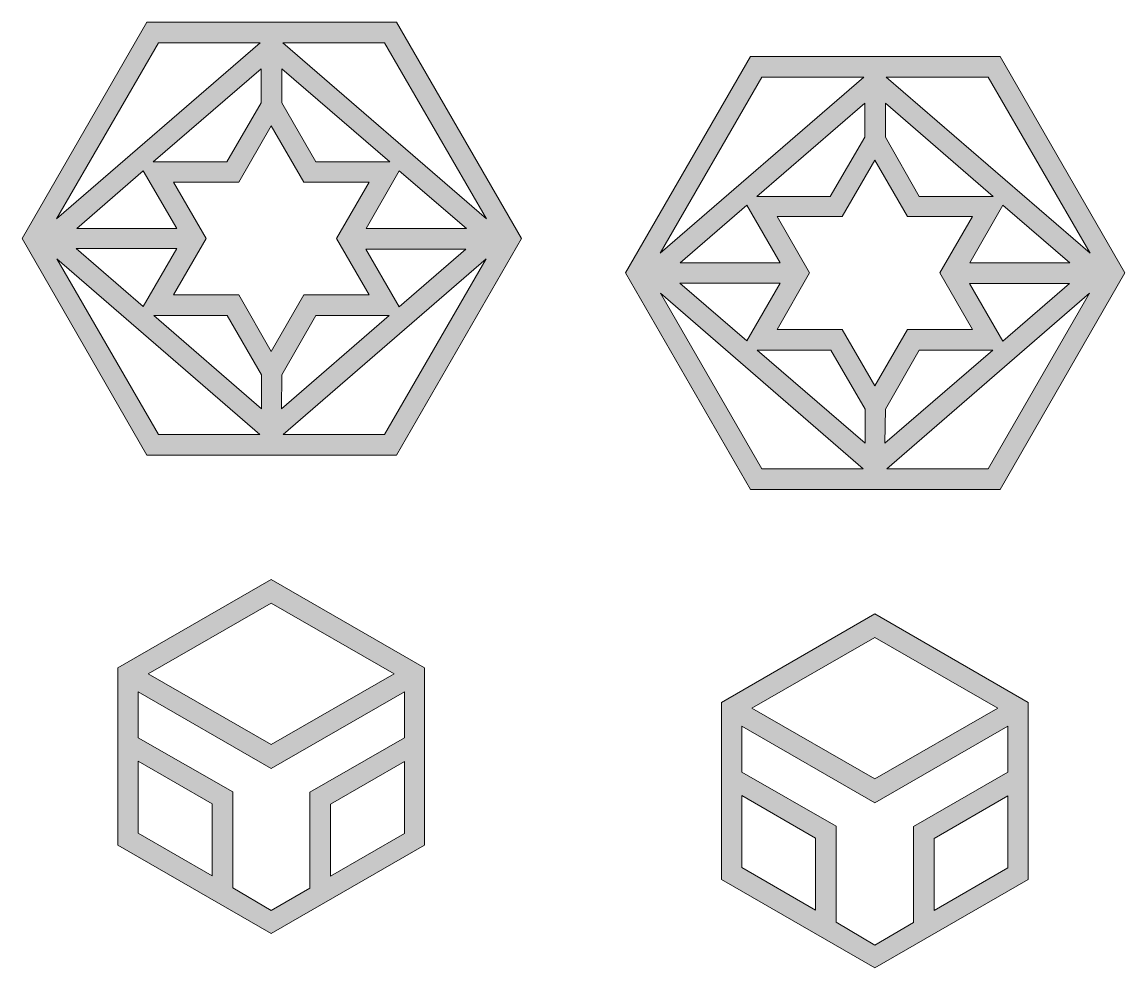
# Model space of a CAD drawing. Header units: millimetres. Extents: x -141 to 330, y -120 to 328.
# Drawn here: x 104.4 to 189.2, y 214.8 to 287.6 of the extents above; entities that cross this region are included whole.
import ezdxf

# ---------------------------------------------------------------- set-up
doc = ezdxf.new("R2010")
doc.units = ezdxf.units.MM
doc.header["$MEASUREMENT"] = 0
doc.layers.add('Layer 1', color=7, linetype='Continuous', lineweight=0)

msp = doc.modelspace()

# ---------------------------------------------------------------- hatches: boundary and pattern name
at = {"layer": 'Layer 1', "true_color": 0x231f20, "transparency": 33554687}
h = msp.add_hatch(color=250, dxfattribs=at)
h.dxf.hatch_style = 2
edge = h.paths.add_edge_path()
edge.add_spline(control_points=[(132.256, 255.87), (132.256, 255.87), (124.46, 255.87), (124.46, 255.87), (124.46, 255.87), (140.053, 269.381), (140.053, 269.381), (140.053, 269.381), (132.256, 255.87), (132.256, 255.87)], knot_values=[0, 0, 0, 0, 1, 1, 1, 2, 2, 2, 3, 3, 3, 3], degree=3, periodic=0)
edge = h.paths.add_edge_path()
edge.add_spline(control_points=[(107.068, 269.381), (107.068, 269.381), (122.661, 255.87), (122.661, 255.87), (122.661, 255.87), (114.864, 255.87), (114.864, 255.87), (114.864, 255.87), (107.068, 269.381), (107.068, 269.381)], knot_values=[0, 0, 0, 0, 1, 1, 1, 2, 2, 2, 3, 3, 3, 3], degree=3, periodic=0)
edge = h.paths.add_edge_path()
edge.add_spline(control_points=[(114.864, 285.997), (114.864, 285.997), (122.696, 285.997), (122.696, 285.997), (122.696, 285.997), (107.033, 272.45), (107.033, 272.45), (107.033, 272.45), (114.864, 285.997), (114.864, 285.997)], knot_values=[0, 0, 0, 0, 1, 1, 1, 2, 2, 2, 3, 3, 3, 3], degree=3, periodic=0)
edge = h.paths.add_edge_path()
edge.add_spline(control_points=[(140.088, 272.45), (140.088, 272.45), (124.425, 285.997), (124.425, 285.997), (124.425, 285.997), (132.256, 285.997), (132.256, 285.997), (132.256, 285.997), (140.088, 272.45), (140.088, 272.45)], knot_values=[0, 0, 0, 0, 1, 1, 1, 2, 2, 2, 3, 3, 3, 3], degree=3, periodic=0)
edge = h.paths.add_edge_path()
edge.add_spline(control_points=[(133.385, 265.677), (133.385, 265.677), (133.103, 266.171), (133.103, 266.171), (133.103, 266.171), (130.81, 270.122), (130.81, 270.122), (130.81, 270.122), (138.501, 270.122), (138.501, 270.122), (138.501, 270.122), (133.385, 265.677), (133.385, 265.677)], knot_values=[0, 0, 0, 0, 1, 1, 1, 2, 2, 2, 3, 3, 3, 4, 4, 4, 4], degree=3, periodic=0)
edge = h.paths.add_edge_path()
edge.add_spline(control_points=[(124.354, 260.456), (124.354, 260.456), (126.965, 265.007), (126.965, 265.007), (126.965, 265.007), (132.609, 265.007), (132.609, 265.007), (132.609, 265.007), (124.319, 257.845), (124.319, 257.845), (124.319, 257.845), (124.354, 260.456), (124.354, 260.456)], knot_values=[0, 0, 0, 0, 1, 1, 1, 2, 2, 2, 3, 3, 3, 4, 4, 4, 4], degree=3, periodic=0)
edge = h.paths.add_edge_path()
edge.add_spline(control_points=[(120.156, 265.007), (120.156, 265.007), (122.802, 260.456), (122.802, 260.456), (122.802, 260.456), (122.802, 257.845), (122.802, 257.845), (122.802, 257.845), (114.512, 265.007), (114.512, 265.007), (114.512, 265.007), (120.156, 265.007), (120.156, 265.007)], knot_values=[0, 0, 0, 0, 1, 1, 1, 2, 2, 2, 3, 3, 3, 4, 4, 4, 4], degree=3, periodic=0)
edge = h.paths.add_edge_path()
edge.add_spline(control_points=[(116.276, 270.157), (116.276, 270.157), (113.7, 265.712), (113.7, 265.712), (113.7, 265.712), (108.55, 270.157), (108.55, 270.157), (108.55, 270.157), (116.276, 270.157), (116.276, 270.157)], knot_values=[0, 0, 0, 0, 1, 1, 1, 2, 2, 2, 3, 3, 3, 3], degree=3, periodic=0)
edge = h.paths.add_edge_path()
edge.add_spline(control_points=[(113.7, 276.154), (113.7, 276.154), (116.276, 271.709), (116.276, 271.709), (116.276, 271.709), (108.585, 271.709), (108.585, 271.709), (108.585, 271.709), (113.7, 276.154), (113.7, 276.154)], knot_values=[0, 0, 0, 0, 1, 1, 1, 2, 2, 2, 3, 3, 3, 3], degree=3, periodic=0)
edge = h.paths.add_edge_path()
edge.add_spline(control_points=[(122.767, 281.376), (122.767, 281.376), (120.121, 276.825), (120.121, 276.825), (120.121, 276.825), (114.476, 276.825), (114.476, 276.825), (114.476, 276.825), (122.767, 283.986), (122.767, 283.986), (122.767, 283.986), (122.767, 281.376), (122.767, 281.376)], knot_values=[0, 0, 0, 0, 1, 1, 1, 2, 2, 2, 3, 3, 3, 4, 4, 4, 4], degree=3, periodic=0)
edge = h.paths.add_edge_path()
edge.add_spline(control_points=[(126.965, 276.825), (126.965, 276.825), (124.354, 281.376), (124.354, 281.376), (124.354, 281.376), (124.354, 283.986), (124.354, 283.986), (124.354, 283.986), (132.644, 276.825), (132.644, 276.825), (132.644, 276.825), (126.965, 276.825), (126.965, 276.825)], knot_values=[0, 0, 0, 0, 1, 1, 1, 2, 2, 2, 3, 3, 3, 4, 4, 4, 4], degree=3, periodic=0)
edge = h.paths.add_edge_path()
edge.add_spline(control_points=[(133.385, 276.154), (133.385, 276.154), (138.536, 271.709), (138.536, 271.709), (138.536, 271.709), (130.845, 271.709), (130.845, 271.709), (130.845, 271.709), (133.385, 276.154), (133.385, 276.154)], knot_values=[0, 0, 0, 0, 1, 1, 1, 2, 2, 2, 3, 3, 3, 3], degree=3, periodic=0)
edge = h.paths.add_edge_path()
edge.add_spline(control_points=[(123.543, 262.255), (123.543, 262.255), (121.038, 266.594), (121.038, 266.594), (121.038, 266.594), (116.029, 266.594), (116.029, 266.594), (116.029, 266.594), (118.533, 270.933), (118.533, 270.933), (118.533, 270.933), (116.029, 275.272), (116.029, 275.272), (116.029, 275.272), (121.038, 275.272), (121.038, 275.272), (121.038, 275.272), (123.543, 279.612), (123.543, 279.612), (123.543, 279.612), (126.048, 275.272), (126.048, 275.272), (126.048, 275.272), (131.057, 275.272), (131.057, 275.272), (131.057, 275.272), (128.552, 270.933), (128.552, 270.933), (128.552, 270.933), (131.057, 266.594), (131.057, 266.594), (131.057, 266.594), (126.048, 266.594), (126.048, 266.594), (126.048, 266.594), (123.543, 262.255), (123.543, 262.255)], knot_values=[0, 0, 0, 0, 1, 1, 1, 2, 2, 2, 3, 3, 3, 4, 4, 4, 5, 5, 5, 6, 6, 6, 7, 7, 7, 8, 8, 8, 9, 9, 9, 10, 10, 10, 11, 11, 11, 12, 12, 12, 12], degree=3, periodic=0)
edge = h.paths.add_edge_path()
edge.add_spline(control_points=[(133.174, 287.584), (133.174, 287.584), (113.982, 287.584), (113.982, 287.584), (113.982, 287.584), (104.387, 270.933), (104.387, 270.933), (104.387, 270.933), (113.982, 254.282), (113.982, 254.282), (113.982, 254.282), (133.174, 254.282), (133.174, 254.282), (133.174, 254.282), (142.769, 270.933), (142.769, 270.933), (142.769, 270.933), (133.174, 287.584), (133.174, 287.584)], knot_values=[0, 0, 0, 0, 1, 1, 1, 2, 2, 2, 3, 3, 3, 4, 4, 4, 5, 5, 5, 6, 6, 6, 6], degree=3, periodic=0)
h = msp.add_hatch(color=250, dxfattribs=at)
h.dxf.hatch_style = 2
edge = h.paths.add_edge_path()
edge.add_spline(control_points=[(178.647, 253.224), (178.647, 253.224), (170.85, 253.224), (170.85, 253.224), (170.85, 253.224), (186.443, 266.735), (186.443, 266.735), (186.443, 266.735), (178.647, 253.224), (178.647, 253.224)], knot_values=[0, 0, 0, 0, 1, 1, 1, 2, 2, 2, 3, 3, 3, 3], degree=3, periodic=0)
edge = h.paths.add_edge_path()
edge.add_spline(control_points=[(153.458, 266.735), (153.458, 266.735), (169.051, 253.224), (169.051, 253.224), (169.051, 253.224), (161.255, 253.224), (161.255, 253.224), (161.255, 253.224), (153.458, 266.735), (153.458, 266.735)], knot_values=[0, 0, 0, 0, 1, 1, 1, 2, 2, 2, 3, 3, 3, 3], degree=3, periodic=0)
edge = h.paths.add_edge_path()
edge.add_spline(control_points=[(161.255, 283.351), (161.255, 283.351), (169.086, 283.351), (169.086, 283.351), (169.086, 283.351), (153.423, 269.804), (153.423, 269.804), (153.423, 269.804), (161.255, 283.351), (161.255, 283.351)], knot_values=[0, 0, 0, 0, 1, 1, 1, 2, 2, 2, 3, 3, 3, 3], degree=3, periodic=0)
edge = h.paths.add_edge_path()
edge.add_spline(control_points=[(186.478, 269.804), (186.478, 269.804), (170.815, 283.351), (170.815, 283.351), (170.815, 283.351), (178.647, 283.351), (178.647, 283.351), (178.647, 283.351), (186.478, 269.804), (186.478, 269.804)], knot_values=[0, 0, 0, 0, 1, 1, 1, 2, 2, 2, 3, 3, 3, 3], degree=3, periodic=0)
edge = h.paths.add_edge_path()
edge.add_spline(control_points=[(179.776, 263.031), (179.776, 263.031), (179.493, 263.525), (179.493, 263.525), (179.493, 263.525), (177.2, 267.476), (177.2, 267.476), (177.2, 267.476), (184.891, 267.476), (184.891, 267.476), (184.891, 267.476), (179.776, 263.031), (179.776, 263.031)], knot_values=[0, 0, 0, 0, 1, 1, 1, 2, 2, 2, 3, 3, 3, 4, 4, 4, 4], degree=3, periodic=0)
edge = h.paths.add_edge_path()
edge.add_spline(control_points=[(170.744, 257.81), (170.744, 257.81), (173.355, 262.361), (173.355, 262.361), (173.355, 262.361), (178.999, 262.361), (178.999, 262.361), (178.999, 262.361), (170.709, 255.199), (170.709, 255.199), (170.709, 255.199), (170.744, 257.81), (170.744, 257.81)], knot_values=[0, 0, 0, 0, 1, 1, 1, 2, 2, 2, 3, 3, 3, 4, 4, 4, 4], degree=3, periodic=0)
edge = h.paths.add_edge_path()
edge.add_spline(control_points=[(166.546, 262.361), (166.546, 262.361), (169.192, 257.81), (169.192, 257.81), (169.192, 257.81), (169.192, 255.199), (169.192, 255.199), (169.192, 255.199), (160.902, 262.361), (160.902, 262.361), (160.902, 262.361), (166.546, 262.361), (166.546, 262.361)], knot_values=[0, 0, 0, 0, 1, 1, 1, 2, 2, 2, 3, 3, 3, 4, 4, 4, 4], degree=3, periodic=0)
edge = h.paths.add_edge_path()
edge.add_spline(control_points=[(162.666, 267.511), (162.666, 267.511), (160.091, 263.066), (160.091, 263.066), (160.091, 263.066), (154.94, 267.511), (154.94, 267.511), (154.94, 267.511), (162.666, 267.511), (162.666, 267.511)], knot_values=[0, 0, 0, 0, 1, 1, 1, 2, 2, 2, 3, 3, 3, 3], degree=3, periodic=0)
edge = h.paths.add_edge_path()
edge.add_spline(control_points=[(160.091, 273.509), (160.091, 273.509), (162.666, 269.064), (162.666, 269.064), (162.666, 269.064), (154.975, 269.064), (154.975, 269.064), (154.975, 269.064), (160.091, 273.509), (160.091, 273.509)], knot_values=[0, 0, 0, 0, 1, 1, 1, 2, 2, 2, 3, 3, 3, 3], degree=3, periodic=0)
edge = h.paths.add_edge_path()
edge.add_spline(control_points=[(169.157, 278.73), (169.157, 278.73), (166.511, 274.179), (166.511, 274.179), (166.511, 274.179), (160.867, 274.179), (160.867, 274.179), (160.867, 274.179), (169.157, 281.34), (169.157, 281.34), (169.157, 281.34), (169.157, 278.73), (169.157, 278.73)], knot_values=[0, 0, 0, 0, 1, 1, 1, 2, 2, 2, 3, 3, 3, 4, 4, 4, 4], degree=3, periodic=0)
edge = h.paths.add_edge_path()
edge.add_spline(control_points=[(173.355, 274.179), (173.355, 274.179), (170.744, 278.73), (170.744, 278.73), (170.744, 278.73), (170.744, 281.34), (170.744, 281.34), (170.744, 281.34), (179.035, 274.179), (179.035, 274.179), (179.035, 274.179), (173.355, 274.179), (173.355, 274.179)], knot_values=[0, 0, 0, 0, 1, 1, 1, 2, 2, 2, 3, 3, 3, 4, 4, 4, 4], degree=3, periodic=0)
edge = h.paths.add_edge_path()
edge.add_spline(control_points=[(179.776, 273.509), (179.776, 273.509), (184.926, 269.064), (184.926, 269.064), (184.926, 269.064), (177.236, 269.064), (177.236, 269.064), (177.236, 269.064), (179.776, 273.509), (179.776, 273.509)], knot_values=[0, 0, 0, 0, 1, 1, 1, 2, 2, 2, 3, 3, 3, 3], degree=3, periodic=0)
edge = h.paths.add_edge_path()
edge.add_spline(control_points=[(169.933, 259.609), (169.933, 259.609), (167.428, 263.948), (167.428, 263.948), (167.428, 263.948), (162.419, 263.948), (162.419, 263.948), (162.419, 263.948), (164.924, 268.287), (164.924, 268.287), (164.924, 268.287), (162.419, 272.627), (162.419, 272.627), (162.419, 272.627), (167.428, 272.627), (167.428, 272.627), (167.428, 272.627), (169.933, 276.966), (169.933, 276.966), (169.933, 276.966), (172.438, 272.627), (172.438, 272.627), (172.438, 272.627), (177.447, 272.627), (177.447, 272.627), (177.447, 272.627), (174.943, 268.287), (174.943, 268.287), (174.943, 268.287), (177.447, 263.948), (177.447, 263.948), (177.447, 263.948), (172.438, 263.948), (172.438, 263.948), (172.438, 263.948), (169.933, 259.609), (169.933, 259.609)], knot_values=[0, 0, 0, 0, 1, 1, 1, 2, 2, 2, 3, 3, 3, 4, 4, 4, 5, 5, 5, 6, 6, 6, 7, 7, 7, 8, 8, 8, 9, 9, 9, 10, 10, 10, 11, 11, 11, 12, 12, 12, 12], degree=3, periodic=0)
edge = h.paths.add_edge_path()
edge.add_spline(control_points=[(179.564, 284.939), (179.564, 284.939), (160.373, 284.939), (160.373, 284.939), (160.373, 284.939), (150.777, 268.287), (150.777, 268.287), (150.777, 268.287), (160.373, 251.636), (160.373, 251.636), (160.373, 251.636), (179.564, 251.636), (179.564, 251.636), (179.564, 251.636), (189.159, 268.287), (189.159, 268.287), (189.159, 268.287), (179.564, 284.939), (179.564, 284.939)], knot_values=[0, 0, 0, 0, 1, 1, 1, 2, 2, 2, 3, 3, 3, 4, 4, 4, 5, 5, 5, 6, 6, 6, 6], degree=3, periodic=0)
h = msp.add_hatch(color=250, dxfattribs=at)
h.dxf.hatch_style = 2
edge = h.paths.add_edge_path()
edge.add_spline(control_points=[(128.094, 221.897), (128.094, 221.897), (128.094, 227.436), (128.094, 227.436), (128.094, 227.436), (133.773, 230.717), (133.773, 230.717), (133.773, 230.717), (133.773, 225.178), (133.773, 225.178), (133.773, 225.178), (128.094, 221.897), (128.094, 221.897)], knot_values=[0, 0, 0, 0, 1, 1, 1, 2, 2, 2, 3, 3, 3, 4, 4, 4, 4], degree=3, periodic=0)
edge = h.paths.add_edge_path()
edge.add_spline(control_points=[(120.579, 221.015), (120.579, 221.015), (120.579, 228.388), (120.579, 228.388), (120.579, 228.388), (113.312, 232.551), (113.312, 232.551), (113.312, 232.551), (113.312, 236.079), (113.312, 236.079), (113.312, 236.079), (123.543, 230.187), (123.543, 230.187), (123.543, 230.187), (133.773, 236.079), (133.773, 236.079), (133.773, 236.079), (133.773, 232.551), (133.773, 232.551), (133.773, 232.551), (126.506, 228.353), (126.506, 228.353), (126.506, 228.353), (126.506, 220.98), (126.506, 220.98), (126.506, 220.98), (123.543, 219.251), (123.543, 219.251), (123.543, 219.251), (120.579, 221.015), (120.579, 221.015)], knot_values=[0, 0, 0, 0, 1, 1, 1, 2, 2, 2, 3, 3, 3, 4, 4, 4, 5, 5, 5, 6, 6, 6, 7, 7, 7, 8, 8, 8, 9, 9, 9, 10, 10, 10, 10], degree=3, periodic=0)
edge = h.paths.add_edge_path()
edge.add_spline(control_points=[(113.312, 230.752), (113.312, 230.752), (118.992, 227.471), (118.992, 227.471), (118.992, 227.471), (118.992, 221.932), (118.992, 221.932), (118.992, 221.932), (113.312, 225.213), (113.312, 225.213), (113.312, 225.213), (113.312, 230.752), (113.312, 230.752)], knot_values=[0, 0, 0, 0, 1, 1, 1, 2, 2, 2, 3, 3, 3, 4, 4, 4, 4], degree=3, periodic=0)
edge = h.paths.add_edge_path()
edge.add_spline(control_points=[(132.997, 237.455), (132.997, 237.455), (123.543, 232.022), (123.543, 232.022), (123.543, 232.022), (114.088, 237.455), (114.088, 237.455), (114.088, 237.455), (123.543, 242.887), (123.543, 242.887), (123.543, 242.887), (132.997, 237.455), (132.997, 237.455)], knot_values=[0, 0, 0, 0, 1, 1, 1, 2, 2, 2, 3, 3, 3, 4, 4, 4, 4], degree=3, periodic=0)
edge = h.paths.add_edge_path()
edge.add_spline(control_points=[(123.543, 244.722), (123.543, 244.722), (111.76, 237.913), (111.76, 237.913), (111.76, 237.913), (111.76, 224.296), (111.76, 224.296), (111.76, 224.296), (123.543, 217.487), (123.543, 217.487), (123.543, 217.487), (135.326, 224.296), (135.326, 224.296), (135.326, 224.296), (135.326, 237.913), (135.326, 237.913), (135.326, 237.913), (123.543, 244.722), (123.543, 244.722)], knot_values=[0, 0, 0, 0, 1, 1, 1, 2, 2, 2, 3, 3, 3, 4, 4, 4, 5, 5, 5, 6, 6, 6, 6], degree=3, periodic=0)
h = msp.add_hatch(color=250, dxfattribs=at)
h.dxf.hatch_style = 2
edge = h.paths.add_edge_path()
edge.add_spline(control_points=[(174.484, 219.251), (174.484, 219.251), (174.484, 224.79), (174.484, 224.79), (174.484, 224.79), (180.164, 228.071), (180.164, 228.071), (180.164, 228.071), (180.164, 222.532), (180.164, 222.532), (180.164, 222.532), (174.484, 219.251), (174.484, 219.251)], knot_values=[0, 0, 0, 0, 1, 1, 1, 2, 2, 2, 3, 3, 3, 4, 4, 4, 4], degree=3, periodic=0)
edge = h.paths.add_edge_path()
edge.add_spline(control_points=[(166.97, 218.369), (166.97, 218.369), (166.97, 225.742), (166.97, 225.742), (166.97, 225.742), (159.703, 229.905), (159.703, 229.905), (159.703, 229.905), (159.703, 233.433), (159.703, 233.433), (159.703, 233.433), (169.933, 227.542), (169.933, 227.542), (169.933, 227.542), (180.164, 233.433), (180.164, 233.433), (180.164, 233.433), (180.164, 229.905), (180.164, 229.905), (180.164, 229.905), (172.896, 225.707), (172.896, 225.707), (172.896, 225.707), (172.896, 218.334), (172.896, 218.334), (172.896, 218.334), (169.933, 216.606), (169.933, 216.606), (169.933, 216.606), (166.97, 218.369), (166.97, 218.369)], knot_values=[0, 0, 0, 0, 1, 1, 1, 2, 2, 2, 3, 3, 3, 4, 4, 4, 5, 5, 5, 6, 6, 6, 7, 7, 7, 8, 8, 8, 9, 9, 9, 10, 10, 10, 10], degree=3, periodic=0)
edge = h.paths.add_edge_path()
edge.add_spline(control_points=[(159.703, 228.106), (159.703, 228.106), (165.382, 224.825), (165.382, 224.825), (165.382, 224.825), (165.382, 219.287), (165.382, 219.287), (165.382, 219.287), (159.703, 222.567), (159.703, 222.567), (159.703, 222.567), (159.703, 228.106), (159.703, 228.106)], knot_values=[0, 0, 0, 0, 1, 1, 1, 2, 2, 2, 3, 3, 3, 4, 4, 4, 4], degree=3, periodic=0)
edge = h.paths.add_edge_path()
edge.add_spline(control_points=[(179.388, 234.809), (179.388, 234.809), (169.933, 229.376), (169.933, 229.376), (169.933, 229.376), (160.479, 234.809), (160.479, 234.809), (160.479, 234.809), (169.933, 240.242), (169.933, 240.242), (169.933, 240.242), (179.388, 234.809), (179.388, 234.809)], knot_values=[0, 0, 0, 0, 1, 1, 1, 2, 2, 2, 3, 3, 3, 4, 4, 4, 4], degree=3, periodic=0)
edge = h.paths.add_edge_path()
edge.add_spline(control_points=[(169.933, 242.076), (169.933, 242.076), (158.15, 235.267), (158.15, 235.267), (158.15, 235.267), (158.15, 221.65), (158.15, 221.65), (158.15, 221.65), (169.933, 214.842), (169.933, 214.842), (169.933, 214.842), (181.716, 221.65), (181.716, 221.65), (181.716, 221.65), (181.716, 235.267), (181.716, 235.267), (181.716, 235.267), (169.933, 242.076), (169.933, 242.076)], knot_values=[0, 0, 0, 0, 1, 1, 1, 2, 2, 2, 3, 3, 3, 4, 4, 4, 5, 5, 5, 6, 6, 6, 6], degree=3, periodic=0)

# ---------------------------------------------------------------- linework, layer by layer
at = {"layer": 'Layer 1'}
for points, knots in [([(133.174, 287.584), (133.174, 287.584), (113.982, 287.584), (113.982, 287.584), (113.982, 287.584), (104.387, 270.933), (104.387, 270.933), (104.387, 270.933), (113.982, 254.282), (113.982, 254.282), (113.982, 254.282), (133.174, 254.282), (133.174, 254.282), (133.174, 254.282), (142.769, 270.933), (142.769, 270.933), (142.769, 270.933), (133.174, 287.584), (133.174, 287.584)], [0, 0, 0, 0, 1, 1, 1, 2, 2, 2, 3, 3, 3, 4, 4, 4, 5, 5, 5, 6, 6, 6, 6]), ([(114.864, 285.997), (114.864, 285.997), (122.696, 285.997), (122.696, 285.997), (122.696, 285.997), (107.033, 272.45), (107.033, 272.45), (107.033, 272.45), (114.864, 285.997), (114.864, 285.997)], [0, 0, 0, 0, 1, 1, 1, 2, 2, 2, 3, 3, 3, 3]), ([(140.088, 272.45), (140.088, 272.45), (124.425, 285.997), (124.425, 285.997), (124.425, 285.997), (132.256, 285.997), (132.256, 285.997), (132.256, 285.997), (140.088, 272.45), (140.088, 272.45)], [0, 0, 0, 0, 1, 1, 1, 2, 2, 2, 3, 3, 3, 3]), ([(179.564, 284.939), (179.564, 284.939), (160.373, 284.939), (160.373, 284.939), (160.373, 284.939), (150.777, 268.287), (150.777, 268.287), (150.777, 268.287), (160.373, 251.636), (160.373, 251.636), (160.373, 251.636), (179.564, 251.636), (179.564, 251.636), (179.564, 251.636), (189.159, 268.287), (189.159, 268.287), (189.159, 268.287), (179.564, 284.939), (179.564, 284.939)], [0, 0, 0, 0, 1, 1, 1, 2, 2, 2, 3, 3, 3, 4, 4, 4, 5, 5, 5, 6, 6, 6, 6]), ([(122.767, 281.376), (122.767, 281.376), (120.121, 276.825), (120.121, 276.825), (120.121, 276.825), (114.476, 276.825), (114.476, 276.825), (114.476, 276.825), (122.767, 283.986), (122.767, 283.986), (122.767, 283.986), (122.767, 281.376), (122.767, 281.376)], [0, 0, 0, 0, 1, 1, 1, 2, 2, 2, 3, 3, 3, 4, 4, 4, 4]), ([(126.965, 276.825), (126.965, 276.825), (124.354, 281.376), (124.354, 281.376), (124.354, 281.376), (124.354, 283.986), (124.354, 283.986), (124.354, 283.986), (132.644, 276.825), (132.644, 276.825), (132.644, 276.825), (126.965, 276.825), (126.965, 276.825)], [0, 0, 0, 0, 1, 1, 1, 2, 2, 2, 3, 3, 3, 4, 4, 4, 4]), ([(161.255, 283.351), (161.255, 283.351), (169.086, 283.351), (169.086, 283.351), (169.086, 283.351), (153.423, 269.804), (153.423, 269.804), (153.423, 269.804), (161.255, 283.351), (161.255, 283.351)], [0, 0, 0, 0, 1, 1, 1, 2, 2, 2, 3, 3, 3, 3]), ([(186.478, 269.804), (186.478, 269.804), (170.815, 283.351), (170.815, 283.351), (170.815, 283.351), (178.647, 283.351), (178.647, 283.351), (178.647, 283.351), (186.478, 269.804), (186.478, 269.804)], [0, 0, 0, 0, 1, 1, 1, 2, 2, 2, 3, 3, 3, 3]), ([(169.157, 278.73), (169.157, 278.73), (166.511, 274.179), (166.511, 274.179), (166.511, 274.179), (160.867, 274.179), (160.867, 274.179), (160.867, 274.179), (169.157, 281.34), (169.157, 281.34), (169.157, 281.34), (169.157, 278.73), (169.157, 278.73)], [0, 0, 0, 0, 1, 1, 1, 2, 2, 2, 3, 3, 3, 4, 4, 4, 4]), ([(173.355, 274.179), (173.355, 274.179), (170.744, 278.73), (170.744, 278.73), (170.744, 278.73), (170.744, 281.34), (170.744, 281.34), (170.744, 281.34), (179.035, 274.179), (179.035, 274.179), (179.035, 274.179), (173.355, 274.179), (173.355, 274.179)], [0, 0, 0, 0, 1, 1, 1, 2, 2, 2, 3, 3, 3, 4, 4, 4, 4]), ([(123.543, 262.255), (123.543, 262.255), (121.038, 266.594), (121.038, 266.594), (121.038, 266.594), (116.029, 266.594), (116.029, 266.594), (116.029, 266.594), (118.533, 270.933), (118.533, 270.933), (118.533, 270.933), (116.029, 275.272), (116.029, 275.272), (116.029, 275.272), (121.038, 275.272), (121.038, 275.272), (121.038, 275.272), (123.543, 279.612), (123.543, 279.612), (123.543, 279.612), (126.048, 275.272), (126.048, 275.272), (126.048, 275.272), (131.057, 275.272), (131.057, 275.272), (131.057, 275.272), (128.552, 270.933), (128.552, 270.933), (128.552, 270.933), (131.057, 266.594), (131.057, 266.594), (131.057, 266.594), (126.048, 266.594), (126.048, 266.594), (126.048, 266.594), (123.543, 262.255), (123.543, 262.255)], [0, 0, 0, 0, 1, 1, 1, 2, 2, 2, 3, 3, 3, 4, 4, 4, 5, 5, 5, 6, 6, 6, 7, 7, 7, 8, 8, 8, 9, 9, 9, 10, 10, 10, 11, 11, 11, 12, 12, 12, 12]), ([(169.933, 259.609), (169.933, 259.609), (167.428, 263.948), (167.428, 263.948), (167.428, 263.948), (162.419, 263.948), (162.419, 263.948), (162.419, 263.948), (164.924, 268.287), (164.924, 268.287), (164.924, 268.287), (162.419, 272.627), (162.419, 272.627), (162.419, 272.627), (167.428, 272.627), (167.428, 272.627), (167.428, 272.627), (169.933, 276.966), (169.933, 276.966), (169.933, 276.966), (172.438, 272.627), (172.438, 272.627), (172.438, 272.627), (177.447, 272.627), (177.447, 272.627), (177.447, 272.627), (174.943, 268.287), (174.943, 268.287), (174.943, 268.287), (177.447, 263.948), (177.447, 263.948), (177.447, 263.948), (172.438, 263.948), (172.438, 263.948), (172.438, 263.948), (169.933, 259.609), (169.933, 259.609)], [0, 0, 0, 0, 1, 1, 1, 2, 2, 2, 3, 3, 3, 4, 4, 4, 5, 5, 5, 6, 6, 6, 7, 7, 7, 8, 8, 8, 9, 9, 9, 10, 10, 10, 11, 11, 11, 12, 12, 12, 12]), ([(113.7, 276.154), (113.7, 276.154), (116.276, 271.709), (116.276, 271.709), (116.276, 271.709), (108.585, 271.709), (108.585, 271.709), (108.585, 271.709), (113.7, 276.154), (113.7, 276.154)], [0, 0, 0, 0, 1, 1, 1, 2, 2, 2, 3, 3, 3, 3]), ([(133.385, 276.154), (133.385, 276.154), (138.536, 271.709), (138.536, 271.709), (138.536, 271.709), (130.845, 271.709), (130.845, 271.709), (130.845, 271.709), (133.385, 276.154), (133.385, 276.154)], [0, 0, 0, 0, 1, 1, 1, 2, 2, 2, 3, 3, 3, 3]), ([(160.091, 273.509), (160.091, 273.509), (162.666, 269.064), (162.666, 269.064), (162.666, 269.064), (154.975, 269.064), (154.975, 269.064), (154.975, 269.064), (160.091, 273.509), (160.091, 273.509)], [0, 0, 0, 0, 1, 1, 1, 2, 2, 2, 3, 3, 3, 3]), ([(179.776, 273.509), (179.776, 273.509), (184.926, 269.064), (184.926, 269.064), (184.926, 269.064), (177.236, 269.064), (177.236, 269.064), (177.236, 269.064), (179.776, 273.509), (179.776, 273.509)], [0, 0, 0, 0, 1, 1, 1, 2, 2, 2, 3, 3, 3, 3]), ([(116.276, 270.157), (116.276, 270.157), (113.7, 265.712), (113.7, 265.712), (113.7, 265.712), (108.55, 270.157), (108.55, 270.157), (108.55, 270.157), (116.276, 270.157), (116.276, 270.157)], [0, 0, 0, 0, 1, 1, 1, 2, 2, 2, 3, 3, 3, 3]), ([(133.385, 265.677), (133.385, 265.677), (133.103, 266.171), (133.103, 266.171), (133.103, 266.171), (130.81, 270.122), (130.81, 270.122), (130.81, 270.122), (138.501, 270.122), (138.501, 270.122), (138.501, 270.122), (133.385, 265.677), (133.385, 265.677)], [0, 0, 0, 0, 1, 1, 1, 2, 2, 2, 3, 3, 3, 4, 4, 4, 4]), ([(107.068, 269.381), (107.068, 269.381), (122.661, 255.87), (122.661, 255.87), (122.661, 255.87), (114.864, 255.87), (114.864, 255.87), (114.864, 255.87), (107.068, 269.381), (107.068, 269.381)], [0, 0, 0, 0, 1, 1, 1, 2, 2, 2, 3, 3, 3, 3]), ([(132.256, 255.87), (132.256, 255.87), (124.46, 255.87), (124.46, 255.87), (124.46, 255.87), (140.053, 269.381), (140.053, 269.381), (140.053, 269.381), (132.256, 255.87), (132.256, 255.87)], [0, 0, 0, 0, 1, 1, 1, 2, 2, 2, 3, 3, 3, 3]), ([(162.666, 267.511), (162.666, 267.511), (160.091, 263.066), (160.091, 263.066), (160.091, 263.066), (154.94, 267.511), (154.94, 267.511), (154.94, 267.511), (162.666, 267.511), (162.666, 267.511)], [0, 0, 0, 0, 1, 1, 1, 2, 2, 2, 3, 3, 3, 3]), ([(179.776, 263.031), (179.776, 263.031), (179.493, 263.525), (179.493, 263.525), (179.493, 263.525), (177.2, 267.476), (177.2, 267.476), (177.2, 267.476), (184.891, 267.476), (184.891, 267.476), (184.891, 267.476), (179.776, 263.031), (179.776, 263.031)], [0, 0, 0, 0, 1, 1, 1, 2, 2, 2, 3, 3, 3, 4, 4, 4, 4]), ([(153.458, 266.735), (153.458, 266.735), (169.051, 253.224), (169.051, 253.224), (169.051, 253.224), (161.255, 253.224), (161.255, 253.224), (161.255, 253.224), (153.458, 266.735), (153.458, 266.735)], [0, 0, 0, 0, 1, 1, 1, 2, 2, 2, 3, 3, 3, 3]), ([(178.647, 253.224), (178.647, 253.224), (170.85, 253.224), (170.85, 253.224), (170.85, 253.224), (186.443, 266.735), (186.443, 266.735), (186.443, 266.735), (178.647, 253.224), (178.647, 253.224)], [0, 0, 0, 0, 1, 1, 1, 2, 2, 2, 3, 3, 3, 3]), ([(120.156, 265.007), (120.156, 265.007), (122.802, 260.456), (122.802, 260.456), (122.802, 260.456), (122.802, 257.845), (122.802, 257.845), (122.802, 257.845), (114.512, 265.007), (114.512, 265.007), (114.512, 265.007), (120.156, 265.007), (120.156, 265.007)], [0, 0, 0, 0, 1, 1, 1, 2, 2, 2, 3, 3, 3, 4, 4, 4, 4]), ([(124.354, 260.456), (124.354, 260.456), (126.965, 265.007), (126.965, 265.007), (126.965, 265.007), (132.609, 265.007), (132.609, 265.007), (132.609, 265.007), (124.319, 257.845), (124.319, 257.845), (124.319, 257.845), (124.354, 260.456), (124.354, 260.456)], [0, 0, 0, 0, 1, 1, 1, 2, 2, 2, 3, 3, 3, 4, 4, 4, 4]), ([(166.546, 262.361), (166.546, 262.361), (169.192, 257.81), (169.192, 257.81), (169.192, 257.81), (169.192, 255.199), (169.192, 255.199), (169.192, 255.199), (160.902, 262.361), (160.902, 262.361), (160.902, 262.361), (166.546, 262.361), (166.546, 262.361)], [0, 0, 0, 0, 1, 1, 1, 2, 2, 2, 3, 3, 3, 4, 4, 4, 4]), ([(170.744, 257.81), (170.744, 257.81), (173.355, 262.361), (173.355, 262.361), (173.355, 262.361), (178.999, 262.361), (178.999, 262.361), (178.999, 262.361), (170.709, 255.199), (170.709, 255.199), (170.709, 255.199), (170.744, 257.81), (170.744, 257.81)], [0, 0, 0, 0, 1, 1, 1, 2, 2, 2, 3, 3, 3, 4, 4, 4, 4]), ([(123.543, 244.722), (123.543, 244.722), (111.76, 237.913), (111.76, 237.913), (111.76, 237.913), (111.76, 224.296), (111.76, 224.296), (111.76, 224.296), (123.543, 217.487), (123.543, 217.487), (123.543, 217.487), (135.326, 224.296), (135.326, 224.296), (135.326, 224.296), (135.326, 237.913), (135.326, 237.913), (135.326, 237.913), (123.543, 244.722), (123.543, 244.722)], [0, 0, 0, 0, 1, 1, 1, 2, 2, 2, 3, 3, 3, 4, 4, 4, 5, 5, 5, 6, 6, 6, 6]), ([(132.997, 237.455), (132.997, 237.455), (123.543, 232.022), (123.543, 232.022), (123.543, 232.022), (114.088, 237.455), (114.088, 237.455), (114.088, 237.455), (123.543, 242.887), (123.543, 242.887), (123.543, 242.887), (132.997, 237.455), (132.997, 237.455)], [0, 0, 0, 0, 1, 1, 1, 2, 2, 2, 3, 3, 3, 4, 4, 4, 4]), ([(169.933, 242.076), (169.933, 242.076), (158.15, 235.267), (158.15, 235.267), (158.15, 235.267), (158.15, 221.65), (158.15, 221.65), (158.15, 221.65), (169.933, 214.842), (169.933, 214.842), (169.933, 214.842), (181.716, 221.65), (181.716, 221.65), (181.716, 221.65), (181.716, 235.267), (181.716, 235.267), (181.716, 235.267), (169.933, 242.076), (169.933, 242.076)], [0, 0, 0, 0, 1, 1, 1, 2, 2, 2, 3, 3, 3, 4, 4, 4, 5, 5, 5, 6, 6, 6, 6]), ([(179.388, 234.809), (179.388, 234.809), (169.933, 229.376), (169.933, 229.376), (169.933, 229.376), (160.479, 234.809), (160.479, 234.809), (160.479, 234.809), (169.933, 240.242), (169.933, 240.242), (169.933, 240.242), (179.388, 234.809), (179.388, 234.809)], [0, 0, 0, 0, 1, 1, 1, 2, 2, 2, 3, 3, 3, 4, 4, 4, 4]), ([(120.579, 221.015), (120.579, 221.015), (120.579, 228.388), (120.579, 228.388), (120.579, 228.388), (113.312, 232.551), (113.312, 232.551), (113.312, 232.551), (113.312, 236.079), (113.312, 236.079), (113.312, 236.079), (123.543, 230.187), (123.543, 230.187), (123.543, 230.187), (133.773, 236.079), (133.773, 236.079), (133.773, 236.079), (133.773, 232.551), (133.773, 232.551), (133.773, 232.551), (126.506, 228.353), (126.506, 228.353), (126.506, 228.353), (126.506, 220.98), (126.506, 220.98), (126.506, 220.98), (123.543, 219.251), (123.543, 219.251), (123.543, 219.251), (120.579, 221.015), (120.579, 221.015)], [0, 0, 0, 0, 1, 1, 1, 2, 2, 2, 3, 3, 3, 4, 4, 4, 5, 5, 5, 6, 6, 6, 7, 7, 7, 8, 8, 8, 9, 9, 9, 10, 10, 10, 10]), ([(166.97, 218.369), (166.97, 218.369), (166.97, 225.742), (166.97, 225.742), (166.97, 225.742), (159.703, 229.905), (159.703, 229.905), (159.703, 229.905), (159.703, 233.433), (159.703, 233.433), (159.703, 233.433), (169.933, 227.542), (169.933, 227.542), (169.933, 227.542), (180.164, 233.433), (180.164, 233.433), (180.164, 233.433), (180.164, 229.905), (180.164, 229.905), (180.164, 229.905), (172.896, 225.707), (172.896, 225.707), (172.896, 225.707), (172.896, 218.334), (172.896, 218.334), (172.896, 218.334), (169.933, 216.606), (169.933, 216.606), (169.933, 216.606), (166.97, 218.369), (166.97, 218.369)], [0, 0, 0, 0, 1, 1, 1, 2, 2, 2, 3, 3, 3, 4, 4, 4, 5, 5, 5, 6, 6, 6, 7, 7, 7, 8, 8, 8, 9, 9, 9, 10, 10, 10, 10]), ([(113.312, 230.752), (113.312, 230.752), (118.992, 227.471), (118.992, 227.471), (118.992, 227.471), (118.992, 221.932), (118.992, 221.932), (118.992, 221.932), (113.312, 225.213), (113.312, 225.213), (113.312, 225.213), (113.312, 230.752), (113.312, 230.752)], [0, 0, 0, 0, 1, 1, 1, 2, 2, 2, 3, 3, 3, 4, 4, 4, 4]), ([(128.094, 221.897), (128.094, 221.897), (128.094, 227.436), (128.094, 227.436), (128.094, 227.436), (133.773, 230.717), (133.773, 230.717), (133.773, 230.717), (133.773, 225.178), (133.773, 225.178), (133.773, 225.178), (128.094, 221.897), (128.094, 221.897)], [0, 0, 0, 0, 1, 1, 1, 2, 2, 2, 3, 3, 3, 4, 4, 4, 4]), ([(159.703, 228.106), (159.703, 228.106), (165.382, 224.825), (165.382, 224.825), (165.382, 224.825), (165.382, 219.287), (165.382, 219.287), (165.382, 219.287), (159.703, 222.567), (159.703, 222.567), (159.703, 222.567), (159.703, 228.106), (159.703, 228.106)], [0, 0, 0, 0, 1, 1, 1, 2, 2, 2, 3, 3, 3, 4, 4, 4, 4]), ([(174.484, 219.251), (174.484, 219.251), (174.484, 224.79), (174.484, 224.79), (174.484, 224.79), (180.164, 228.071), (180.164, 228.071), (180.164, 228.071), (180.164, 222.532), (180.164, 222.532), (180.164, 222.532), (174.484, 219.251), (174.484, 219.251)], [0, 0, 0, 0, 1, 1, 1, 2, 2, 2, 3, 3, 3, 4, 4, 4, 4])]:
    msp.add_open_spline(points, degree=3, knots=knots, dxfattribs=at)

doc.saveas('drawing.dxf')
